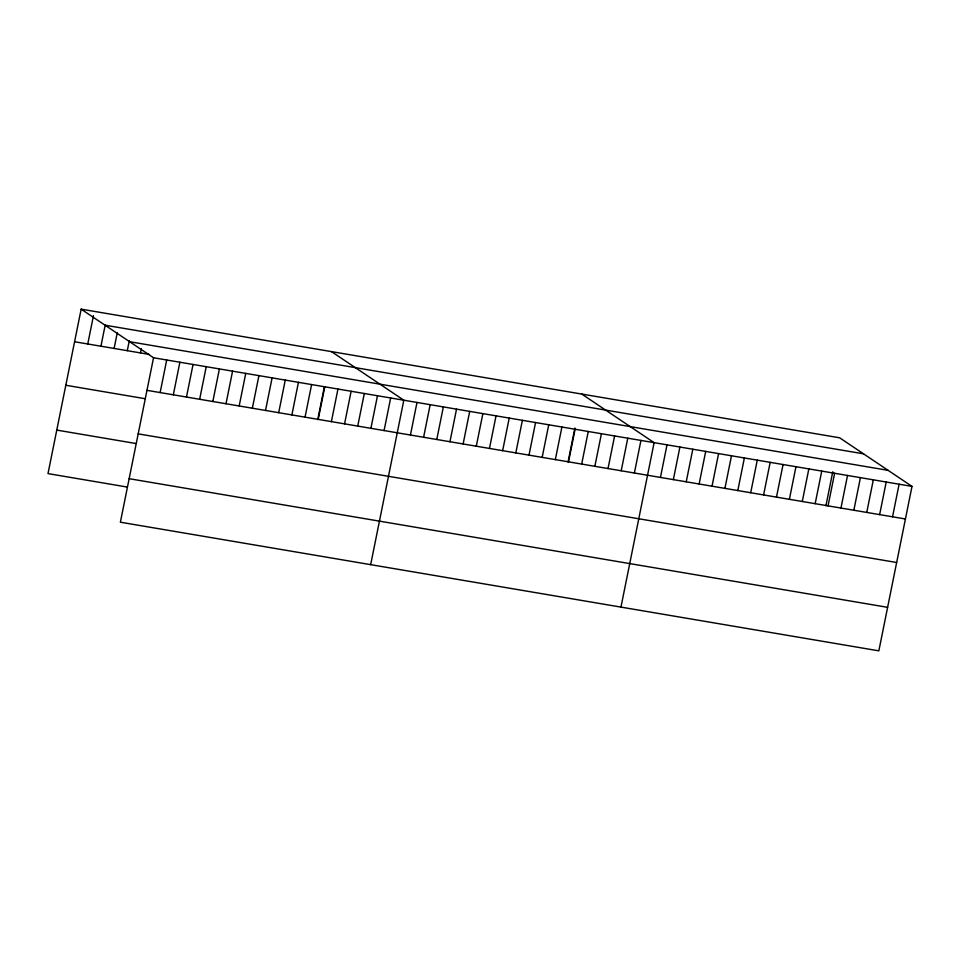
<?xml version="1.0" encoding="UTF-8"?>
<svg xmlns="http://www.w3.org/2000/svg" width="960" height="960" viewBox="0 0 960 960"><rect width="100%" height="100%" fill="white"/><g stroke="black" fill="none" stroke-linecap="round" stroke-linejoin="round"><path stroke-width="1.44" d="M81.156 309.156L153.54 357.756L120.372 522.204L878.844 650.844L912 486.396L839.628 437.796L81.156 309.156L48 473.604L127.044 487.02M87.756 343.98L93.48 315.636M100.932 346.212L105.216 324.96M114.108 348.444L117.252 332.856M127.284 350.676L129.276 340.764M140.46 352.92L141.312 348.66M160.14 392.58L166.704 359.988M173.316 394.812L179.88 362.22M186.48 397.044L193.056 364.452M199.656 399.276L206.232 366.684M212.832 401.508L219.408 368.916M226.008 403.752L232.572 371.16M239.172 405.984L245.748 373.392M252.348 408.216L258.924 375.624M265.524 410.448L272.1 377.856M278.7 412.68L285.264 380.088M291.876 414.924L298.44 382.332M305.04 417.156L311.616 384.564M317.748 419.556L324.336 386.916M318.216 419.388L324.792 386.796M331.392 421.62L337.968 389.028M344.568 423.852L351.132 391.26M357.732 426.096L364.308 393.504M370.908 428.328L377.484 395.736M384.084 430.56L390.66 397.968M370.668 564.66L403.824 400.2L331.452 351.6M410.436 435.024L417 402.432M423.6 437.256L430.176 404.676M436.776 439.5L443.352 406.908M449.952 441.732L456.528 409.14M463.128 443.964L469.692 411.372M476.292 446.196L482.868 413.604M489.468 448.428L496.044 415.836M502.644 450.672L509.22 418.08M515.82 452.904L522.384 420.312M528.996 455.136L535.56 422.544M542.16 457.368L548.736 424.776M555.336 459.6L561.912 427.008M568.044 462L574.896 428.004M568.512 461.844L575.088 429.252M581.688 464.076L588.252 431.484M594.852 466.308L601.428 433.716M608.028 468.54L614.604 435.948M621.204 470.772L627.78 438.18M634.38 473.016L640.944 440.424M620.964 607.104L654.12 442.656L581.748 394.056M660.444 477.432L667.02 444.84M673.344 479.616L679.908 447.024M686.232 481.8L692.808 449.22M699.132 483.996L705.696 451.404M712.02 486.18L718.596 453.588M724.92 488.364L731.484 455.772M737.808 490.548L744.384 457.956M750.696 492.744L757.272 460.152M763.596 494.928L770.172 462.336M776.484 497.112L783.06 464.52M789.384 499.296L795.96 466.704M802.272 501.492L808.848 468.9M815.172 503.676L821.748 471.084M825.924 505.74L832.776 471.744M828.06 505.86L834.636 473.268M840.96 508.044L847.536 475.452M853.848 510.24L860.424 477.648M866.748 512.424L873.324 479.832M879.636 514.608L886.212 482.016M892.536 516.792L899.112 484.2M105.048 325.188L863.508 453.828M129.648 341.712L888.12 470.352M74.592 341.748L149.232 354.408M153.54 357.756L912 486.396M146.964 390.336L905.424 518.988M65.82 385.26L144.852 398.664M138.192 433.86L896.652 562.5M56.772 430.092L135.816 443.496M129.156 478.692L887.616 607.332"/></g></svg>
